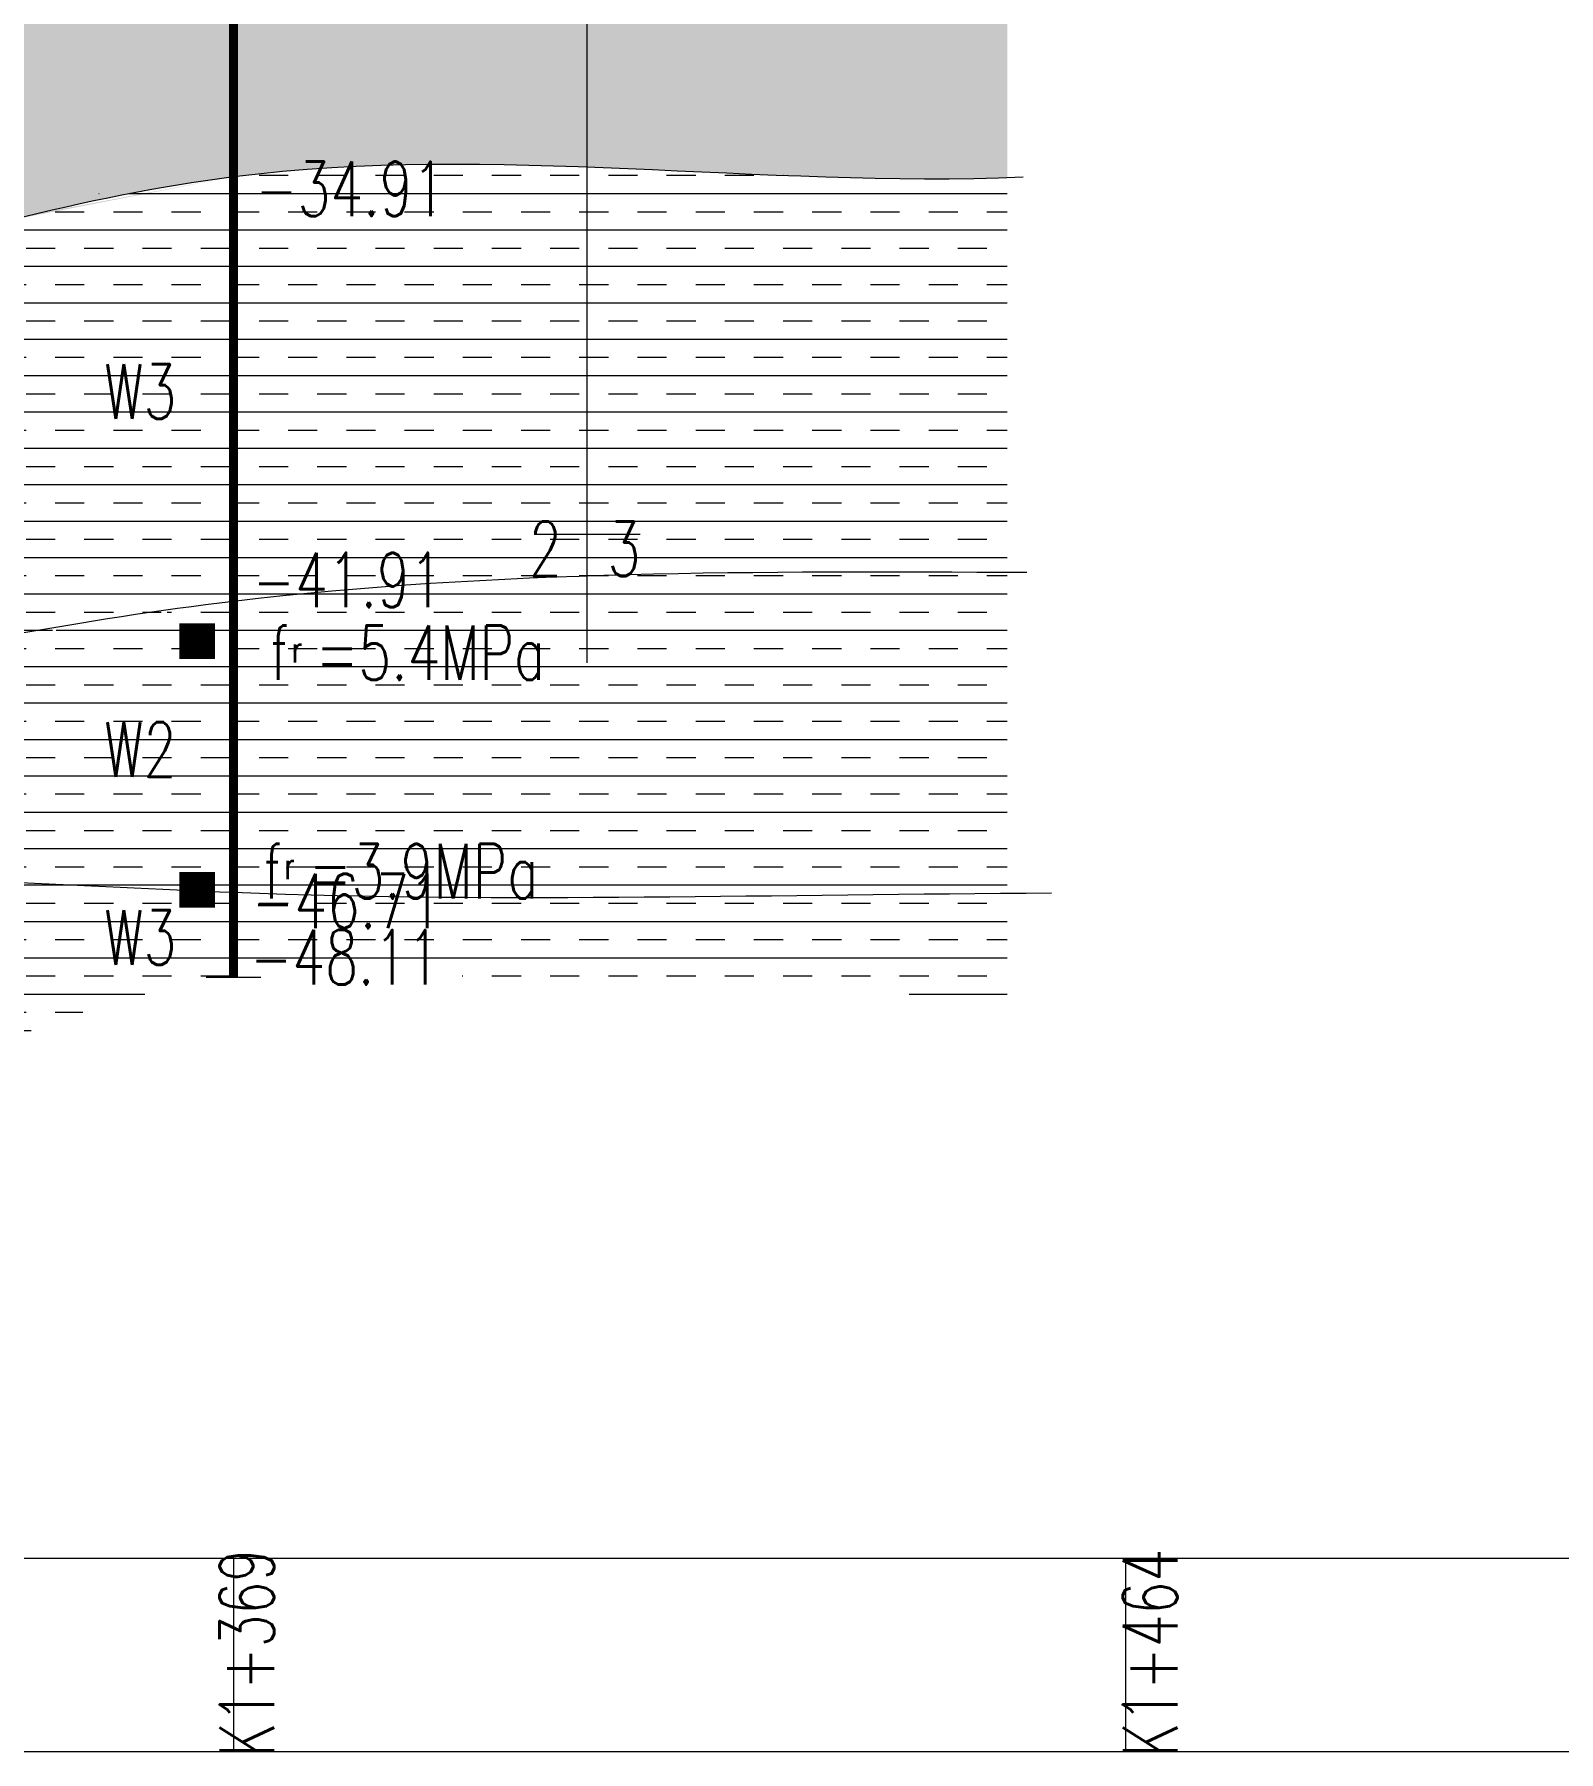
# Model space of a CAD drawing. Header units: millimetres. Extents: x -487 to 1510, y 26 to 459.
# Drawn here: x 686.9 to 770.6, y 26.4 to 120.8 of the extents above; entities that cross this region are included whole.
import ezdxf
from ezdxf.enums import TextEntityAlignment as Align

# ---------------------------------------------------------------- set-up
doc = ezdxf.new("R2010")
doc.units = ezdxf.units.MM
for name, color, linetype, lineweight in [('poubase', 7, 'Continuous', 9), ('地质', 8, 'Continuous', 9), ('横标尺', 7, 'Continuous', 0)]:
    doc.layers.add(name, color=color, linetype=linetype, lineweight=lineweight)
doc.styles.add('KT_宋体', font='宋体', dxfattribs={"height": 2.5})
doc.styles.get("Standard").update_dxf_attribs({"font": 'simplex1.shx', "width": 0.7, "bigfont": 'hztxt.shx'})
doc.styles.add('新样式', font='simplex1.shx', dxfattribs={"width": 0.7, "height": 3, "bigfont": 'hztxt.shx'})
doc.dimstyles.new('1：20', dxfattribs={"dimtxt": 3, "dimasz": 2, "dimexe": 1, "dimexo": 1, "dimgap": 0.5, "dimtad": 1, "dimlfac": 2, "dimrnd": 0.009500000000000005, "dimdsep": 46, "dimtxsty": 'Standard', "dimcen": 0.09, "dimclrd": 256, "dimadec": 0, "dimazin": 0, "dimtfac": 1, "dimtix": 1, "dimtmove": 2, "dimatfit": 3, "dimfxl": 0, "dimtolj": 1, "dimtzin": 0, "dimarcsym": 0})
pattern_1 = [(0, (0, 0), (0, 2), []), (0, (0, -1), (1.6, 2), [1.6, -1.6])]

# ---------------------------------------------------------------- blocks, each defined once
blk = doc.blocks.new('*D9')
at = {"layer": 'Defpoints', "color": 0}
for p in [(737.8037757578816, 263.1103979046852), (737.8037757578816, 257.1103979046852), (650.3037757578816, 26.36747311903378)]:
    blk.add_point(p, dxfattribs=at)
at = {"layer": 'poubase', "color": 0, "lineweight": -2}
for p, q in [((650.3037757578816, 257.1103979046852), (650.3037757578816, 264.1103979046852)), ((737.8037757578816, 258.1103979046852), (737.8037757578816, 264.1103979046852))]:
    blk.add_line(p, q, dxfattribs=at)
at = {"layer": 'poubase', "lineweight": -2}
blk.add_line((652.3037757578816, 263.1103979046852), (735.8037757578816, 263.1103979046852), dxfattribs=at)
at = {"layer": 'poubase'}
for points in [[(652.3037757578816, 263.4437312380185), (652.3037757578816, 262.7770645713519), (650.3037757578816, 263.1103979046852)], [(735.8037757578816, 263.4437312380185), (735.8037757578816, 262.7770645713519), (737.8037757578816, 263.1103979046852)]]:
    blk.add_solid(points, dxfattribs=at)
at = {"layer": 'poubase', "color": 0, "insert": (694.0537757578816, 265.1103979046852), "char_height": 3, "attachment_point": 5}
blk.add_mtext('\\A1;开口U型槽结构路段处理段', dxfattribs=at)
blk = doc.blocks.new('*D10')
at = {"layer": 'Defpoints', "color": 0}
for p in [(936.224995726006, 263.1103979046852), (737.8037757578816, 26.36747311903377), (936.224995726006, 26.36747311903377)]:
    blk.add_point(p, dxfattribs=at)
at = {"layer": 'poubase', "color": 0, "lineweight": -2}
for p, q in [((737.8037757578816, 257.1103979046852), (737.8037757578816, 264.1103979046852)), ((936.224995726006, 257.1103979046852), (936.224995726006, 264.1103979046852))]:
    blk.add_line(p, q, dxfattribs=at)
at = {"layer": 'poubase', "lineweight": -2}
blk.add_line((739.8037757578816, 263.1103979046852), (934.224995726006, 263.1103979046852), dxfattribs=at)
at = {"layer": 'poubase'}
for points in [[(739.8037757578816, 263.4437312380185), (739.8037757578816, 262.7770645713519), (737.8037757578816, 263.1103979046852)], [(934.224995726006, 263.4437312380185), (934.224995726006, 262.7770645713519), (936.224995726006, 263.1103979046852)]]:
    blk.add_solid(points, dxfattribs=at)
at = {"layer": 'poubase', "color": 0, "insert": (837.0143857419438, 265.1103979046852), "char_height": 3, "attachment_point": 5}
blk.add_mtext('\\A1;一般路基有高压电缆通过行车道路段', dxfattribs=at)

msp = doc.modelspace()

# ---------------------------------------------------------------- hatches: boundary and pattern name
at = {"layer": '地质'}
h = msp.add_hatch(dxfattribs=at)
h.set_pattern_fill('砾砂', color=256, scale=0.3, style=0)
h.set_pattern_definition([(90, (2.474997, 0.75), (-3, 1.836909530733566e-16), [0.07500000000000001, -2.925]), (225, (1.8, 1.2), (-3.000000928346857, 3.33066907387547e-16), [0.318198, -3.92445]), (270, (1.575, 0.9750000000000001), (3, -5.510728592200698e-16), [0.3, -2.7]), (315, (1.575, 0.675), (-3.000000928346856, 6.661338147750939e-16), [0.318198, -3.92445]), (0, (1.8, 0.45), (0, 3), [0.3, -2.7]), (45, (2.1, 0.45), (0, 3.000000928346856), [0.318198, -3.92445]), (90, (2.325, 0.675), (-3, 1.836909530733566e-16), [0.3, -2.7]), (135, (2.325, 0.9750000000000001), (0, 3.000000928346856), [0.318198, -3.92445]), (180, (0.675, 2.7), (-3.673819061467132e-16, -3), [0.3, -2.7]), (135, (0.8999999999999999, 2.475), (0, 3.000000928346856), [0.318198, -3.92445]), (90, (0.8999999999999999, 2.175), (-3, 1.836909530733566e-16), [0.3, -2.7]), (45, (0.675, 1.95), (0, 3.000000928346856), [0.318198, -3.92445]), (0, (0.375, 1.95), (0, 3), [0.3, -2.7]), (315, (0.1499997, 2.175), (-3.000000928346856, 6.661338147750939e-16), [0.318198, -3.92445]), (270, (0.1499997, 2.475), (3, -5.510728592200698e-16), [0.3, -2.7]), (225, (0.375, 2.7), (-3.000000928346857, 3.33066907387547e-16), [0.318198, -3.92445]), (270, (1.124997, 2.7), (3, -5.510728592200698e-16), [0.07500000000000001, -2.925]), (0, (1.124997, 2.625), (0, 3), [0.07500000000000001, -2.925]), (90, (1.199997, 2.625), (-3, 1.836909530733566e-16), [0.07500000000000001, -2.925]), (180, (1.199997, 2.7), (-3.673819061467132e-16, -3), [0.07500000000000001, -2.925]), (90, (2.399997, 2.625), (-3, 1.836909530733566e-16), [0.07500000000000001, -2.925]), (270, (2.324997, 2.7), (3, -5.510728592200698e-16), [0.07500000000000001, -2.925]), (0, (2.324997, 2.625), (0, 3), [0.07500000000000001, -2.925]), (180, (2.399997, 2.7), (-3.673819061467132e-16, -3), [0.07500000000000001, -2.925]), (270, (0.5249999999999999, 1.725), (3, -5.510728592200698e-16), [0.07500000000000001, -2.925]), (0, (0.5249999999999999, 1.65), (0, 3), [0.07500000000000001, -2.925]), (90, (0.6000000000000001, 1.65), (-3, 1.836909530733566e-16), [0.07500000000000001, -2.925]), (180, (0.6000000000000001, 1.725), (-3.673819061467132e-16, -3), [0.07500000000000001, -2.925]), (180, (1.199997, 0.8250000000000001), (-3.673819061467132e-16, -3), [0.07500000000000001, -2.925]), (90, (1.199997, 0.75), (-3, 1.836909530733566e-16), [0.07500000000000001, -2.925]), (0, (1.124997, 0.75), (0, 3), [0.07500000000000001, -2.925]), (270, (1.124997, 0.8250000000000001), (3, -5.510728592200698e-16), [0.07500000000000001, -2.925]), (270, (2.399997, 0.8250000000000001), (3, -5.510728592200698e-16), [0.07500000000000001, -2.925]), (180, (1.724997, 1.725), (-3.673819061467132e-16, -3), [0.07500000000000001, -2.925]), (90, (1.724997, 1.65), (-3, 1.836909530733566e-16), [0.07500000000000001, -2.925]), (0, (1.649997, 1.65), (0, 3), [0.07500000000000001, -2.925]), (270, (1.649997, 1.725), (3, -5.510728592200698e-16), [0.07500000000000001, -2.925]), (0, (1.8, 1.2), (0, 3), [0.3, -2.7]), (180, (2.474997, 0.8250000000000001), (-3.673819061467132e-16, -3), [0.07500000000000001, -2.925]), (0, (2.399997, 0.75), (0, 3), [0.07500000000000001, -2.925])])
edge = h.paths.add_edge_path()
edge.add_spline(control_points=[(697.8037757578816, 144.9333333333333), (680.9837058211306, 144.1379356583757), (665.1145308551132, 130.5551529463901), (649.0422469544623, 131.7333333333334)], knot_values=[195.2683934889823, 195.2683934889823, 195.2683934889823, 195.2683934889823, 245.7849916646978, 245.7849916646978, 245.7849916646978, 245.7849916646979], degree=3, periodic=0)
edge.add_line((649.0422469544621, 131.7333333333334), (649.042246954462, 103.7333333333334))
edge.add_spline(control_points=[(649.0422469544619, 103.7333333333333), (665.2793412554919, 103.2687858594053), (681.3893448649944, 110.8665496848434), (697.8037757578817, 112.9333333333334)], knot_values=[53.52781672202697, 53.52781672202697, 53.52781672202697, 53.52781672202698, 103.1496535607285, 103.1496535607285, 103.1496535607285, 103.1496535607285], degree=3, periodic=0)
edge.add_line((697.8037757578816, 112.9333333333333), (697.8037757578816, 144.9333333333334))
edge = h.paths.add_edge_path()
edge.add_spline(control_points=[(740.3148594038163, 147.763601549766), (725.8798453799932, 148.7584251279924), (711.5112344825853, 148.8293873757841), (697.8037757578816, 144.9333333333333)], knot_values=[0, 0, 0, 0, 42.75117490923959, 42.75117490923959, 42.75117490923959, 42.75117490923959], degree=3, periodic=0)
edge.add_line((697.8037757578816, 144.9333333333334), (697.8037757578816, 112.9333333333333))
edge.add_spline(control_points=[(697.8037757578817, 112.9333333333334), (711.8658480425204, 114.7039253965872), (726.1513447087868, 112.4152366618444), (740.3148594038157, 112.8779648719964)], knot_values=[103.1496535607285, 103.1496535607285, 103.1496535607285, 103.1496535607285, 145.6601652608167, 145.6601652608167, 145.6601652608167, 145.6601652608167], degree=3, periodic=0)
edge.add_line((740.3148594038157, 112.8779648719964), (740.3148594038156, 147.763601549766))
h.paths.add_polyline_path([(649.4869095979235, 102.9844699826131), (658.8952429312568, 102.9844699826131), (658.8952429312568, 105.6094699826131), (649.4869095979235, 105.6094699826131)], flags=9)
h.paths.add_polyline_path([(649.5316656457081, 129.6109123113423), (658.9399989790414, 129.6109123113423), (658.9399989790414, 132.2359123113423), (649.5316656457081, 132.2359123113423)], flags=24)
h.paths.add_polyline_path([(694.0462757578816, 122.9591666666667), (697.5612757578815, 122.9591666666667), (697.5612757578815, 125.8241666666667), (694.0462757578816, 125.8241666666667)], flags=8)
h.paths.add_polyline_path([(694.0462757578816, 122.9591666666667), (697.5612757578815, 122.9591666666667), (697.5612757578815, 125.8241666666667), (694.0462757578816, 125.8241666666667)], flags=24)
h.paths.add_polyline_path([(691.1683590912148, 127.0618055555556), (694.1891924245483, 127.0618055555556), (694.1891924245483, 130.7909722222222), (691.1683590912148, 130.7909722222222)], flags=24)
h.paths.add_polyline_path([(698.3662757578816, 143.5958333333333), (707.7746090912149, 143.5958333333333), (707.7746090912149, 146.2208333333333), (698.3662757578816, 146.2208333333333)], flags=24)
h.paths.add_polyline_path([(700.992109091215, 123.1416666666667), (702.7043313134371, 123.1416666666667), (702.7043313134371, 124.0116666666667), (700.992109091215, 124.0116666666667)], flags=8)
h.paths.add_polyline_path([(699.3537757578815, 123.0066666666667), (713.0537757578816, 123.0066666666667), (713.0537757578816, 125.7066666666667), (699.3537757578815, 125.7066666666667)], flags=24)
h = msp.add_hatch(dxfattribs=at)
h.set_pattern_fill('泥岩', color=256, scale=0.3, style=0)
h.set_pattern_definition(pattern_1)
edge = h.paths.add_edge_path()
edge.add_spline(control_points=[(697.8037757578817, 112.9333333333334), (687.723973656293, 111.6641592572096), (677.7589699781266, 108.3092726351057), (667.808838972978, 106.0164446612976)], knot_values=[72.67779020370075, 72.67779020370077, 72.67779020370077, 72.67779020370077, 103.1496535607285, 103.1496535607285, 103.1496535607285, 103.1496535607285], degree=3, periodic=0)
edge.add_spline(control_points=[(667.8088389729779, 106.0164446612977), (670.9091443261815, 104.2232760493508), (676.019017241096, 100.2709943967079), (663.3767617763549, 91.806021059073), (675.2394242434704, 93.69006311254671), (671.6796200493488, 87.81071350058356), (673.5094007118831, 86.34620971682097), (674.6899077149362, 85.8081166827665)], knot_values=[4.886927832230609, 4.886927832230609, 4.886927832230609, 4.886927832230609, 13.41527157206143, 21.04341832963136, 26.58907446738677, 30.50274988729079, 34.05561565379833, 34.05561565379833, 34.05561565379833, 34.05561565379833], degree=3, periodic=0)
edge.add_spline(control_points=[(674.6899077149733, 85.80811668274963), (682.3398680257603, 87.5404558260855), (690.0319722080044, 88.91168249399311), (697.8037757578816, 89.60000000000001)], knot_values=[26.37912585974454, 26.37912585974454, 26.37912585974454, 26.37912585974454, 49.8862486298361, 49.88624862983627, 49.88624862983627, 49.88624862983627], degree=3, periodic=0)
edge.add_line((697.8037757578817, 89.60000000000001), (697.8037757578817, 112.9333333333334))
edge = h.paths.add_edge_path()
edge.add_spline(control_points=[(740.3148594038157, 112.8779648719964), (726.1513447087868, 112.4152366618444), (711.8658480425204, 114.7039253965872), (697.8037757578817, 112.9333333333334)], knot_values=[103.1496535607285, 103.1496535607285, 103.1496535607285, 103.1496535607285, 145.6601652608167, 145.6601652608167, 145.6601652608167, 145.6601652608167], degree=3, periodic=0)
edge.add_line((697.8037757578817, 112.9333333333334), (697.8037757578816, 89.60000000000001))
edge.add_spline(control_points=[(697.8037757578816, 89.60000000000001), (711.8666530539875, 90.84549270521507), (726.1904817444422, 89.85500659021874), (740.3148594038142, 91.09058441425766)], knot_values=[49.8862486298361, 49.88624862983627, 49.88624862983627, 49.88624862983627, 92.42177863631962, 92.42177863631962, 92.42177863631962, 92.42177863631962], degree=3, periodic=0)
edge.add_line((740.3148594038157, 91.09058441425778), (740.3148594038157, 112.8779648719964))
h.paths.add_polyline_path([(661.9103035135198, 93.4506388359609), (683.1158590690754, 93.4506388359609), (683.1158590690754, 97.33397216929424), (661.9103035135198, 97.33397216929424)], flags=9)
h.paths.add_polyline_path([(690.2933590912148, 99.25902777777779), (695.0641924245482, 99.25902777777779), (695.0641924245482, 102.9048611111111), (690.2933590912148, 102.9048611111111)], flags=24)
h.paths.add_polyline_path([(698.4093234431305, 89.42376286553186), (707.8176567764638, 89.42376286553186), (707.8176567764638, 92.04876286553186), (698.4093234431305, 92.04876286553186)], flags=9)
h.paths.add_polyline_path([(698.5503152133203, 110.9216567856004), (707.9586485466536, 110.9216567856004), (707.9586485466536, 113.5466567856004), (698.5503152133203, 113.5466567856004)], flags=24)
h = msp.add_hatch(dxfattribs=at)
h.set_pattern_fill('泥岩', color=256, scale=0.3, style=0)
h.set_pattern_definition(pattern_1)
edge = h.paths.add_edge_path()
edge.add_spline(control_points=[(740.3148594038142, 91.09058441425766), (726.1904817444422, 89.85500659021874), (711.8666530539875, 90.84549270521507), (697.8037757578816, 89.60000000000001)], knot_values=[49.88624862983609, 49.88624862983609, 49.88624862983609, 49.88624862983609, 92.42177863631943, 92.42177863631943, 92.42177863631943, 92.4217786363196], degree=3, periodic=0)
edge.add_line((697.8037757578816, 89.6), (697.8037757578817, 73.60000000000001))
edge.add_spline(control_points=[(697.8037757578816, 73.6), (712.2057024497628, 73.0433576259501), (726.1684023461756, 73.45742192212636), (740.3148594038192, 73.54684838981383)], knot_values=[86.36107797795351, 86.36107797795351, 86.36107797795351, 86.36107797795361, 128.8701157782341, 128.8701157782341, 128.8701157782341, 128.8701157782341], degree=3, periodic=0)
edge.add_line((740.3148594038156, 73.54684838981379), (740.3148594038158, 91.09058441425778))
edge = h.paths.add_edge_path()
edge.add_spline(control_points=[(697.8037757578816, 89.60000000000001), (690.0319722080044, 88.91168249399311), (682.3398680257603, 87.5404558260855), (674.6899077149733, 85.80811668274963)], knot_values=[26.37912585974454, 26.37912585974454, 26.37912585974454, 26.37912585974471, 49.88624862983627, 49.88624862983627, 49.88624862983627, 49.88624862983627], degree=3, periodic=0)
edge.add_spline(control_points=[(674.6899077149733, 85.80811668274963), (666.1053068757309, 83.86412750377784), (657.5737769150965, 81.46539708522226), (649.042246954462, 79.06666666666669)], knot_values=[0, 0, 0, 0, 26.37912585974454, 26.37912585974454, 26.37912585974454, 26.37912585974454], degree=3, periodic=0)
edge.add_line((649.042246954462, 79.0666666666667), (649.0422469544619, 69.73333333333335))
edge.add_spline(control_points=[(649.0422469544619, 69.73333333333335), (664.0779845592094, 76.16633611810761), (681.2316659900241, 74.24052114148004), (697.8037757578816, 73.6)], knot_values=[37.44648095050353, 37.44648095050353, 37.44648095050353, 37.44648095050357, 86.36107797795351, 86.36107797795351, 86.36107797795351, 86.36107797795361], degree=3, periodic=0)
edge.add_line((697.8037757578816, 73.6), (697.8037757578816, 89.60000000000001))
edge = h.paths.add_edge_path()
edge.add_spline(control_points=[(624.1027141643492, 56.55583674824302), (632.669328577162, 59.74838516200654), (640.5151972464568, 66.08505641074427), (649.0422469544619, 69.73333333333333)], knot_values=[9.706092599458868, 9.706092599458868, 9.706092599458868, 9.706092599458868, 37.44648095050353, 37.44648095050353, 37.44648095050353, 37.44648095050357], degree=3, periodic=0)
edge.add_line((649.042246954462, 69.73333333333339), (649.0422469544621, 79.06666666666669))
edge.add_spline(control_points=[(649.042246954462, 79.06666666666669), (636.6538706422507, 76.02462067582444), (625.9245640537007, 67.4618482493129), (613.7228867904604, 64.313430349034)], knot_values=[98.22220739566077, 98.22220739566077, 98.22220739566077, 98.22220739566077, 136.4914274448104, 136.4914274448104, 136.4914274448104, 136.4914274448104], degree=3, periodic=0)
edge.add_line((613.7228867904605, 64.31343034903401), (624.1027141643488, 56.55583674824283))
h.paths.add_polyline_path([(698.3662757578816, 71.78234564283201), (707.7746090912149, 71.78234564283201), (707.7746090912149, 74.40734564283201), (698.3662757578816, 74.40734564283201)], flags=9)
h.paths.add_polyline_path([(698.4093234431305, 89.42376286553186), (707.8176567764638, 89.42376286553186), (707.8176567764638, 92.04876286553186), (698.4093234431305, 92.04876286553186)], flags=9)
h.paths.add_polyline_path([(700.6170602164901, 74.12761335558902), (701.6206713276013, 74.12761335558902), (701.6206713276013, 75.005113355589), (700.6170602164901, 75.005113355589)], flags=8)
h.paths.add_polyline_path([(698.9899768831567, 74.003863355589), (712.6699768831568, 74.003863355589), (712.6699768831568, 76.643863355589), (698.9899768831567, 76.643863355589)], flags=24)
h.paths.add_polyline_path([(700.9908590912149, 86.1404166666667), (701.994470202326, 86.1404166666667), (701.994470202326, 87.01791666666668), (700.9908590912149, 87.01791666666668)], flags=8)
h.paths.add_polyline_path([(699.3687757578816, 86.02166666666668), (713.0387757578815, 86.02166666666668), (713.0387757578815, 88.63166666666669), (699.3687757578816, 88.63166666666669)], flags=24)
h.paths.add_polyline_path([(663.4611774131638, 76.9845743580532), (684.6833996353861, 76.9845743580532), (684.6833996353861, 80.91790769138652), (663.4611774131638, 80.91790769138652)], flags=24)
h.paths.add_polyline_path([(649.604746954462, 77.72916666666669), (659.0130802877953, 77.72916666666669), (659.0130802877953, 80.35416666666669), (649.604746954462, 80.35416666666669)], flags=24)
h.paths.add_polyline_path([(694.0687757578816, 72.345), (697.5387757578816, 72.345), (697.5387757578816, 75.075), (694.0687757578816, 75.075)], flags=25)
h.paths.add_polyline_path([(694.0687757578816, 72.345), (697.5387757578816, 72.345), (697.5387757578816, 75.075), (694.0687757578816, 75.075)], flags=24)
h.paths.add_polyline_path([(694.0687757578816, 86.01166666666668), (697.5387757578816, 86.01166666666668), (697.5387757578816, 88.74166666666669), (694.0687757578816, 88.74166666666669)], flags=8)
h.paths.add_polyline_path([(694.0687757578816, 86.01166666666668), (697.5387757578816, 86.01166666666668), (697.5387757578816, 88.74166666666669), (694.0687757578816, 88.74166666666669)], flags=24)
h.paths.add_polyline_path([(652.2293302877954, 71.60708333333336), (653.2329413989065, 71.60708333333336), (653.2329413989065, 72.48458333333335), (652.2293302877954, 72.48458333333335)], flags=8)
h.paths.add_polyline_path([(650.602246954462, 71.48333333333335), (665.7044691766843, 71.48333333333335), (665.7044691766843, 74.12333333333335), (650.602246954462, 74.12333333333335)], flags=24)
h.paths.add_polyline_path([(690.3003035356593, 79.59930555555555), (695.0572479801037, 79.59930555555555), (695.0572479801037, 83.2034722222222), (690.3003035356593, 83.2034722222222)], flags=24)
h.paths.add_polyline_path([(645.307246954462, 71.47833333333335), (648.777246954462, 71.47833333333335), (648.777246954462, 74.20833333333336), (645.307246954462, 74.20833333333336)], flags=8)
h.paths.add_polyline_path([(645.307246954462, 71.47833333333335), (648.777246954462, 71.47833333333335), (648.777246954462, 74.20833333333336), (645.307246954462, 74.20833333333336)], flags=24)
h.paths.add_polyline_path([(641.5318302877953, 72.39236111111113), (646.3026636211287, 72.39236111111113), (646.3026636211287, 76.03819444444446), (641.5318302877953, 76.03819444444446)], flags=24)
h = msp.add_hatch(dxfattribs=at)
h.set_pattern_fill('泥岩', color=256, scale=0.3, style=0)
h.set_pattern_definition(pattern_1)
edge = h.paths.add_edge_path()
edge.add_spline(control_points=[(697.8037757578813, 73.59999999999998), (687.1238147861408, 74.0127863554132), (676.2023149800127, 74.95938203229254), (665.7618155443596, 73.85849095995042)], knot_values=[54.8378745645401, 54.8378745645402, 54.8378745645402, 54.8378745645402, 86.3610779779536, 86.3610779779536, 86.3610779779536, 86.3610779779536], degree=3, periodic=0)
edge.add_spline(control_points=[(665.7618155443607, 73.85849095996424), (667.26343474563, 73.03579659631758), (669.9045679896067, 70.35440190104937), (671.9114958295218, 66.15689953342698), (675.5863405683973, 64.05938240370816), (677.7873504075441, 63.14864507979622), (678.8922759688469, 62.73423541989543)], knot_values=[2.654262776993192, 2.654262776993192, 2.654262776993192, 2.654262776993192, 7.720211527584206, 12.87772190289938, 16.46644643554277, 20.01414303943818, 20.01414303943818, 20.01414303943818, 20.01414303943818], degree=3, periodic=0)
edge.add_spline(control_points=[(678.8922759688469, 62.73423541989541), (679.5461968306234, 63.02445855077242), (685.6482922862687, 65.72734385639029), (691.9644135488996, 68.21515949400245), (697.8037757578816, 68.93333333333334)], knot_values=[29.72477499925436, 29.72477499925436, 29.72477499925436, 29.72477499925436, 31.86148486168518, 49.62501051877181, 49.62501051877182, 49.62501051877182, 49.62501051877182], degree=3, periodic=0)
edge.add_line((697.8037757578816, 68.93333333333335), (697.8037757578815, 73.59999999999997))
h = msp.add_hatch(dxfattribs=at)
h.set_pattern_fill('泥岩', color=256, scale=0.3, style=0)
h.set_pattern_definition(pattern_1)
edge = h.paths.add_edge_path()
edge.add_spline(control_points=[(740.3148594038192, 73.54684838981383), (726.1684023461756, 73.45742192212636), (712.2057024497627, 73.0433576259501), (697.8037757578813, 73.59999999999998)], knot_values=[86.3610779779535, 86.3610779779535, 86.3610779779535, 86.3610779779535, 128.870115778234, 128.870115778234, 128.870115778234, 128.870115778234], degree=3, periodic=0)
edge.add_line((697.8037757578816, 73.59999999999997), (697.8037757578816, 68.93333333333334))
edge.add_spline(control_points=[(697.8037757578817, 68.93333333333334), (701.6684964607339, 69.40864916505889), (715.9672387630544, 68.74728646856082), (730.0764620927719, 68.03836544798838), (740.3148594038157, 67.89314460689567)], knot_values=[49.62501051877181, 49.62501051877182, 49.62501051877182, 49.62501051877182, 61.38161387812399, 92.15144640952293, 92.15144640952293, 92.15144640952293, 92.15144640952293], degree=3, periodic=0)
edge.add_line((740.3148594038157, 67.8931446068957), (740.3148594038157, 73.54684838981379))
h.paths.add_polyline_path([(698.2594786942293, 68.6895166055597), (707.6678120275626, 68.6895166055597), (707.6678120275626, 71.3145166055597), (698.2594786942293, 71.3145166055597)], flags=25)
h.paths.add_polyline_path([(698.3662757578816, 71.78234564283201), (707.7746090912149, 71.78234564283201), (707.7746090912149, 74.40734564283201), (698.3662757578816, 74.40734564283201)], flags=9)

# ---------------------------------------------------------------- linework, layer by layer
at = {"layer": 'poubase', "color": 7, "flags": 128}
msp.add_lwpolyline([(30, 26.36747311903378), (1272.696581072667, 26.36747311903378)], dxfattribs=at)
msp.add_lwpolyline([(30, 26.36747311903378), (1272.696581072667, 26.36747311903378)], dxfattribs=at)
at = {"layer": '地质'}
msp.add_line((696.3037757578816, 68.93333333333334), (699.3037757578816, 68.93333333333334), dxfattribs=at)
at = {"layer": '地质', "const_width": 0.5, "flags": 128}
msp.add_lwpolyline([(697.8037757578816, 238.9333333333333), (697.8037757578816, 68.93333333333334)], dxfattribs=at)
at = {"layer": '地质', "start_tangent": (0.992710771034831, 0.1205210565479394), "end_tangent": (0.9991610327558257, 0.04095400618147209)}
msp.add_spline([(596.1514218025594, 111.9666666666667), (649.042246954462, 103.7333333333333), (697.8037757578816, 112.9333333333333), (741.1999071218415, 112.9105291335381)], degree=3, dxfattribs=at)
at = {"layer": '地质', "end_tangent": (0.9954489390452241, 0.0952964309601245)}
msp.add_spline([(649.042246954462, 79.06666666666669), (697.8037757578816, 89.60000000000001), (741.3873114413459, 91.18878847098654)], degree=3, dxfattribs=at)
at = {"layer": '地质'}
msp.add_open_spline([(624.1027141643491, 56.555836748243), (632.6693285771619, 59.74838516200651), (654.349809056223, 77.25850202747671), (696.9944601815313, 72.47085873694387), (727.7694499263149, 73.5081404837947), (742.7521680307232, 73.558791660206)], degree=3, knots=[9.70609259945881, 9.70609259945881, 9.70609259945881, 9.70609259945881, 37.44648095050357, 86.36107797795361, 131.3094891405355, 131.3094891405355, 131.3094891405355, 131.3094891405355], dxfattribs=at)
at = {"layer": '横标尺', "color": 7}
for p, q in [((717.2361916064207, 86.21576650164661), (717.2361916064206, 250.0371112738362)), ((714.3297724301256, 93.28246520376297), (720.1426107827156, 93.28246520376297))]:
    msp.add_line(p, q, dxfattribs=at)
at = {"layer": '横标尺', "color": 7, "flags": 128}
for points in [[(30, 37), (1272.696581072667, 37)], [(697.8037757578816, 37), (697.8037757578816, 26.36747311903378)], [(746.8243201958792, 37), (746.8243201958791, 26.36747311903378)]]:
    msp.add_lwpolyline(points, dxfattribs=at)

# ---------------------------------------------------------------- texts
at = {"layer": 'poubase', "color": 7, "style": '新样式', "width": 0.7}
for s, p in [('K1+369', (700.9312781815844, 31.79226338389526)), ('K1+464', (750.5662060784626, 31.79226338389526))]:
    msp.add_text(s, height=3, rotation=90, dxfattribs=at).set_placement(p, align=Align.BOTTOM_CENTER)
at = {"layer": '地质', "style": '新样式', "width": 0.7}
for s, p in [('-34.91', (698.9878152133203, 112.2591567856004)), ('-41.91', (698.8468234431305, 90.76126286553186)), ('-46.71', (698.8037757578816, 73.11984564283202)), ('-48.11', (698.6969786942293, 70.02701660555971))]:
    msp.add_text(s, height=3, dxfattribs=at).set_placement(p, align=Align.MIDDLE_LEFT)
for s, p in [('W3', (692.6787757578816, 101.1166666666667)), ('W2', (692.6787757578816, 81.44999999999999)), ('W3', (692.6787757578816, 71.11666666666666))]:
    msp.add_text(s, height=3, dxfattribs=at).set_placement(p, align=Align.MIDDLE_CENTER)
at = {"layer": '地质', "style": 'KT_宋体'}
for p in [(695.8037757578816, 88.26666666666668), (695.8037757578816, 88.26666666666668), (695.8037757578816, 74.6), (695.8037757578816, 74.6)]:
    msp.add_text('■', height=1.8, dxfattribs=at).set_placement(p, align=Align.TOP_CENTER)
at = {"layer": '地质', "style": '新样式', "width": 0.7}
for s, p in [('f =5.4MPa', (699.8037757578816, 88.26666666666668)), ('f =3.9MPa', (699.4299768831568, 76.253863355589))]:
    msp.add_text(s, height=3, dxfattribs=at).set_placement(p, align=Align.TOP_LEFT)
for p in [(700.9962810216708, 85.76896114231374), (700.5820596028444, 73.87654301699484)]:
    msp.add_text('r', height=1.5, dxfattribs=at).set_placement(p, align=Align.BOTTOM_LEFT)
at = {"layer": '横标尺', "color": 7, "style": '新样式', "width": 0.7}
for s, p in [('2', (714.9370206986041, 90.07345006124697)), ('3', (719.2585530301303, 90.07345006124697))]:
    msp.add_text(s, height=3, dxfattribs=at).set_placement(p, align=Align.BOTTOM_CENTER)

# ---------------------------------------------------------------- dimensions: what is measured, and where the dimension line sits
at = {"layer": 'poubase'}
for base, p1, p2, text, picture, middle in [((737.8037757578816, 263.1103979046852), (650.3037757578816, 26.36747311903378), (737.8037757578816, 257.1103979046852), '开口U型槽结构路段处理段', '*D9', (694.0537757578816, 265.1103979046852)), ((936.224995726006, 263.1103979046852), (737.8037757578816, 26.36747311903377), (936.224995726006, 26.36747311903377), '一般路基有高压电缆通过行车道路段', '*D10', (837.0143857419438, 265.1103979046852))]:
    dim = msp.add_linear_dim(base=base, p1=p1, p2=p2, text=text, dimstyle='1：20', dxfattribs=at)
    dim.commit()
    dim.dimension.update_dxf_attribs({"geometry": picture, "text_midpoint": middle})

doc.saveas('drawing.dxf')
